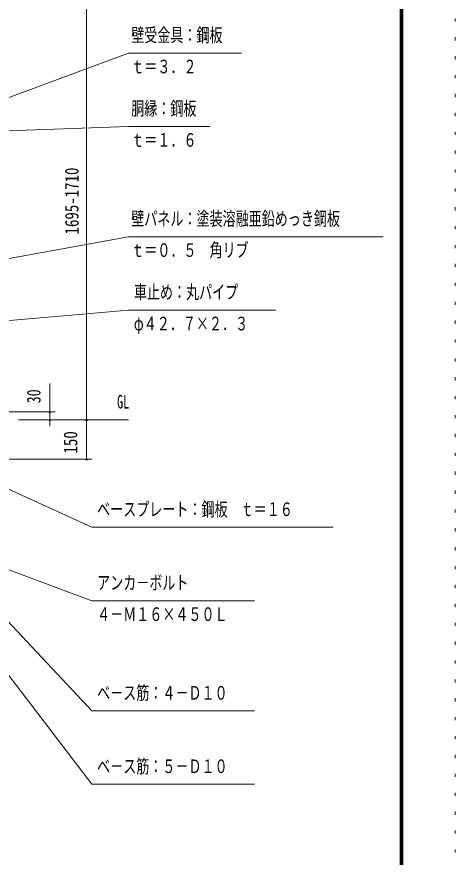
# Model space of a CAD drawing. Units: millimetres, scale not verified. Extents: x -26656 to 26658, y -10500 to 10500.
# Drawn here: x 22482 to 26658, y -3075 to 4936 of the extents above; entities that cross this region are included whole.
import ezdxf
from ezdxf.enums import TextEntityAlignment as Align

# ---------------------------------------------------------------- set-up
doc = ezdxf.new("R2010")
doc.units = ezdxf.units.MM
doc.header["$LTSCALE"] = 60
doc.linetypes.add('USER4', pattern=[3, 0.5, -2.5])
for name, color, linetype, lineweight in [('0-A_2-52DIM', 3, 'Continuous', 18), ('0-C_F-F', 5, 'Continuous', 18), ('0-D_F-E_J_ADD', 5, 'USER4', 18)]:
    doc.layers.add(name, color=color, linetype=linetype, lineweight=lineweight)
doc.styles.add('ＭＳ ゴシック', font='')
doc.styles.get('ＭＳ ゴシック').set_extended_font_data('MS Gothic')

msp = doc.modelspace()

# ---------------------------------------------------------------- linework, layer by layer
at = {"layer": '0-A_2-52DIM'}
for p, q in [((23146.84, 719.93), (23146.84, 5797.43)), ((23546.84, 4589.93), (21621.13, 3875.22)), ((23546.84, 4589.93), (24621.84, 4589.93)), ((23546.84, 3889.93), (21744.11, 3823.93)), ((23546.84, 3889.93), (24321.84, 3889.93)), ((23546.84, 2839.93), (21070.56, 2390.96)), ((23546.84, 2839.93), (25971.84, 2839.93)), ((23546.84, 2139.93), (21365.24, 1948.24)), ((24946.84, 2139.93), (23546.84, 2139.93)), ((22796.83, 1032.16), (22796.83, 1439.93)), ((22121.84, 1169.93), (22846.84, 1169.93)), ((22806.84, 1169.93), (22786.84, 1169.93)), ((22496.84, 1094.93), (23546.84, 1094.93)), ((22806.84, 1094.93), (22786.84, 1094.93)), ((23156.84, 1094.93), (23136.84, 1094.93)), ((22246.84, 719.93), (23196.84, 719.93)), ((23156.84, 719.93), (23136.84, 719.93)), ((21704.53, -76.73), (23196.84, -630.07)), ((21672.97, -386.97), (23196.84, -2380.07)), ((24746.84, -630.07), (23196.84, -630.07)), ((23196.84, -2380.07), (24746.84, -2380.07))]:
    msp.add_line(p, q, dxfattribs=at)
for points in [[(21732.9, 737.95), (23196.84, 69.93), (25496.84, 69.93)], [(22004.11, -411.39), (23196.84, -1680.07), (24746.84, -1680.07)]]:
    msp.add_lwpolyline(points, dxfattribs=at)
for centre in [(22796.84, 1169.93), (22796.84, 1094.93), (23146.84, 1094.93), (23146.84, 719.93)]:
    msp.add_arc(centre, 10, 180, 0, dxfattribs=at)
at = {"layer": '0-C_F-F'}
for p, q in [((26155.75, -9997.5), (26155.75, 10097.5)), ((26158.25, -10000), (26158.25, 10100)), ((26135.75, -9977.5), (26135.75, 10077.5)), ((26138.25, -9980), (26138.25, 10080)), ((26140.75, -9982.5), (26140.75, 10082.5)), ((26145.75, -9987.5), (26145.75, 10087.5)), ((26150.75, -9992.5), (26150.75, 10092.5))]:
    msp.add_line(p, q, dxfattribs=at)
for points in [[(-2536.75, 10095), (-2536.75, -9995), (26153.25, -9995), (26153.25, 10095)], [(-2531.75, 10090), (-2531.75, -9990), (26148.25, -9990), (26148.25, 10090)], [(-2526.75, 10085), (-2526.75, -9985), (26143.25, -9985), (26143.25, 10085)], [(-2516.75, 10075), (-2516.75, -9975), (26133.25, -9975), (26133.25, 10075)]]:
    msp.add_lwpolyline(points, dxfattribs=at)
at = {"layer": '0-D_F-E_J_ADD'}
msp.add_line((26658.25, 10500), (26658.25, -10500), dxfattribs=at)

# ---------------------------------------------------------------- texts
at = {"layer": '0-A_2-52DIM', "color": 7, "style": 'ＭＳ ゴシック'}
for s, width, p in [('壁受金具：鋼板', 0.7, (23571.84, 4657.69)), ('ｔ＝３．２', 0.7, (23571.84, 4357.69)), ('胴縁：鋼板', 0.7, (23571.84, 3957.69)), ('ｔ＝１．６', 0.7, (23571.84, 3657.69)), ('壁パネル：塗装溶融亜鉛めっき鋼板', 0.7, (23571.84, 2907.69)), ('ｔ＝０．５\u3000角リブ', 0.7, (23571.84, 2607.69)), ('車止め：丸パイプ', 0.7, (23596.84, 2207.69)), ('φ４２．７×２．３', 0.7, (23596.84, 1907.69)), ('GL', 0.65, (23436.84, 1162.7)), ('GL', 0.65, (23436.84, 1162.7)), ('ベースプレート：鋼板\u3000ｔ＝１６', 0.7, (23246.84, 137.69)), ('アンカ－ボルト', 0.7, (23246.84, -562.3)), ('４－Ｍ１６×４５０Ｌ', 0.7, (23246.84, -862.31)), ('ベ－ス筋：４－Ｄ１０', 0.7, (23246.84, -1612.31)), ('ベ－ス筋：５－Ｄ１０', 0.7, (23246.84, -2312.3))]:
    msp.add_text(s, height=130.2, dxfattribs=dict(at, width=width)).set_placement(p, align=Align.BOTTOM_LEFT)
for s, width, p in [('1695-1710', 0.8, (23109.34, 2860.66)), ('30', 0.75, (22746.84, 1251.62)), ('150', 0.8, (23096.84, 772.95))]:
    msp.add_text(s, height=130.2, rotation=90, dxfattribs=dict(at, width=width)).set_placement(p, align=Align.BOTTOM_LEFT)

doc.saveas('drawing.dxf')
